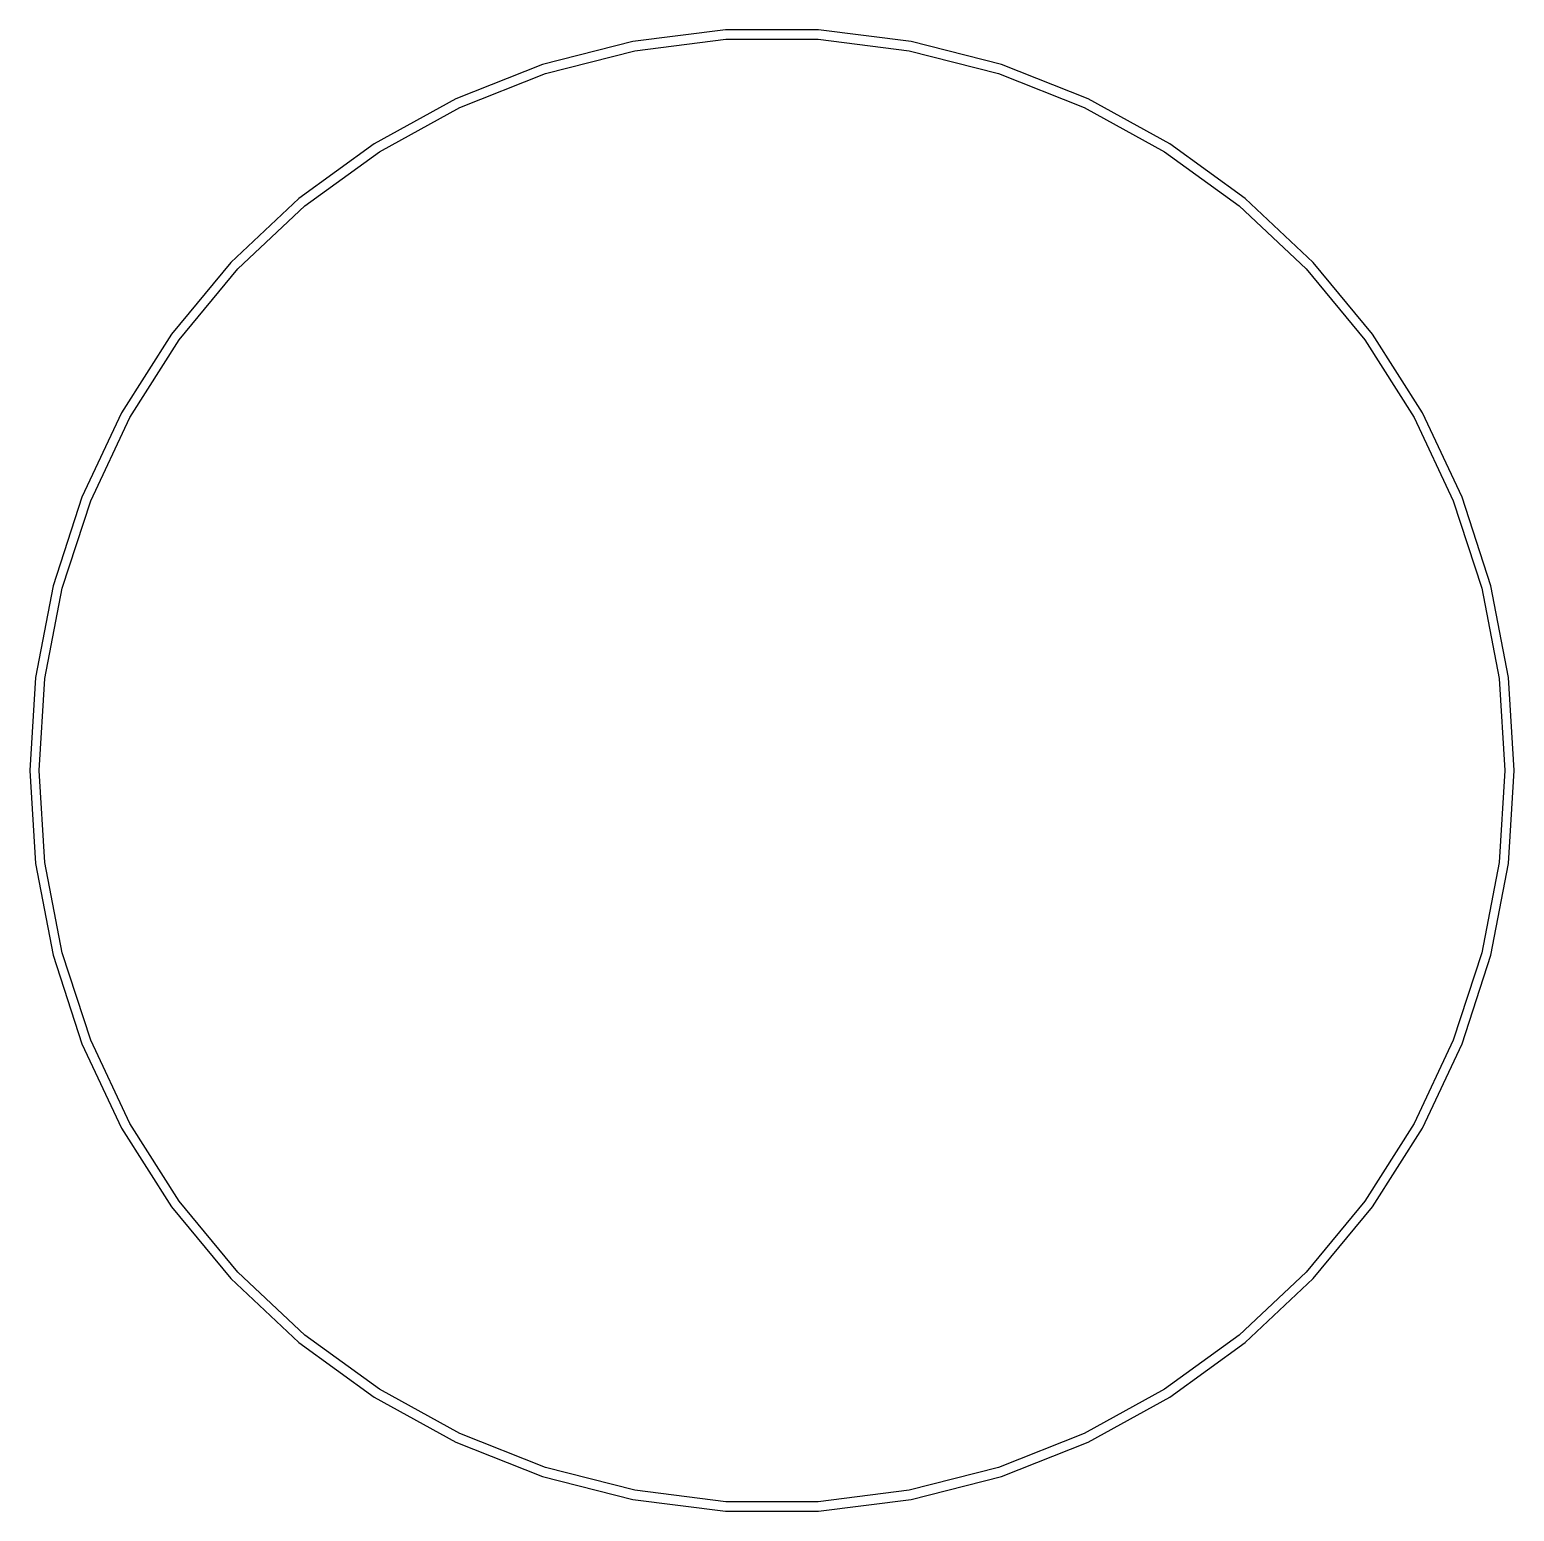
# Model space of a CAD drawing. Header units: metres. Extents: x -84 to 84, y -84 to 84.
import ezdxf

# ---------------------------------------------------------------- set-up
doc = ezdxf.new("R2010")
doc.units = ezdxf.units.M

msp = doc.modelspace()

# ---------------------------------------------------------------- linework, layer by layer
for p, q in [((-15.7775, 82.7086), (-26.0192, 80.0789)), ((-5.28696, 84.0338), (-15.7775, 82.7086)), ((-15.5751, 81.6477), (-5.21915, 82.956)), ((5.28696, 84.0338), (-5.28696, 84.0338)), ((-5.21915, 82.956), (5.21915, 82.956)), ((5.21915, 82.956), (15.5751, 81.6477)), ((15.7775, 82.7086), (5.28696, 84.0338)), ((26.0192, 80.0789), (15.7775, 82.7086)), ((-25.6855, 79.0518), (-15.5751, 81.6477)), ((15.5751, 81.6477), (25.6855, 79.0518)), ((-26.0192, 80.0789), (-35.8506, 76.1864)), ((35.8506, 76.1864), (26.0192, 80.0789)), ((-35.3908, 75.2092), (-25.6855, 79.0518)), ((25.6855, 79.0518), (35.3908, 75.2092)), ((-35.8506, 76.1864), (-45.1166, 71.0924)), ((45.1166, 71.0924), (35.8506, 76.1864)), ((-44.5379, 70.1805), (-35.3908, 75.2092)), ((35.3908, 75.2092), (44.5379, 70.1805)), ((-45.1166, 71.0924), (-53.6711, 64.8772)), ((53.6711, 64.8772), (45.1166, 71.0924)), ((-52.9827, 64.0451), (-44.5379, 70.1805)), ((44.5379, 70.1805), (52.9827, 64.0451)), ((-53.6711, 64.8772), (-61.3792, 57.6389)), ((-60.5919, 56.8996), (-52.9827, 64.0451)), ((52.9827, 64.0451), (60.5919, 56.8996)), ((61.3792, 57.6389), (53.6711, 64.8772)), ((-61.3792, 57.6389), (-68.1192, 49.4915)), ((68.1192, 49.4915), (61.3792, 57.6389)), ((-67.2455, 48.8567), (-60.5919, 56.8996)), ((60.5919, 56.8996), (67.2455, 48.8567)), ((-68.1192, 49.4915), (-73.785, 40.5637)), ((-72.8386, 40.0434), (-67.2455, 48.8567)), ((67.2455, 48.8567), (72.8386, 40.0434)), ((73.785, 40.5637), (68.1192, 49.4915)), ((-73.785, 40.5637), (-78.2872, 30.9961)), ((78.2872, 30.9961), (73.785, 40.5637)), ((-77.283, 30.5985), (-72.8386, 40.0434)), ((72.8386, 40.0434), (77.283, 30.5985)), ((-78.2872, 30.9961), (-81.5547, 20.9397)), ((-80.5086, 20.6711), (-77.283, 30.5985)), ((77.283, 30.5985), (80.5086, 20.6711)), ((81.5547, 20.9397), (78.2872, 30.9961)), ((-81.5547, 20.9397), (-83.5361, 10.5531)), ((-82.4646, 10.4177), (-80.5086, 20.6711)), ((80.5086, 20.6711), (82.4646, 10.4177)), ((83.5361, 10.5531), (81.5547, 20.9397)), ((-83.5361, 10.5531), (-84.2, 0)), ((-83.12, 0), (-82.4646, 10.4177)), ((82.4646, 10.4177), (83.12, 0)), ((84.2, 0), (83.5361, 10.5531)), ((-84.2, 0), (-83.5361, -10.5531)), ((-82.4646, -10.4177), (-83.12, 0)), ((83.12, 0), (82.4646, -10.4177)), ((83.5361, -10.5531), (84.2, 0)), ((-83.5361, -10.5531), (-81.5547, -20.9397)), ((-80.5086, -20.6711), (-82.4646, -10.4177)), ((82.4646, -10.4177), (80.5086, -20.6711)), ((81.5547, -20.9397), (83.5361, -10.5531)), ((-81.5547, -20.9397), (-78.2872, -30.9961)), ((-77.283, -30.5985), (-80.5086, -20.6711)), ((80.5086, -20.6711), (77.283, -30.5985)), ((78.2872, -30.9961), (81.5547, -20.9397)), ((-78.2872, -30.9961), (-73.785, -40.5637)), ((-72.8386, -40.0434), (-77.283, -30.5985)), ((77.283, -30.5985), (72.8386, -40.0434)), ((73.785, -40.5637), (78.2872, -30.9961)), ((-67.2455, -48.8567), (-72.8386, -40.0434)), ((72.8386, -40.0434), (67.2455, -48.8567)), ((-73.785, -40.5637), (-68.1192, -49.4915)), ((68.1192, -49.4915), (73.785, -40.5637)), ((-68.1192, -49.4915), (-61.3792, -57.6389)), ((-60.5919, -56.8996), (-67.2455, -48.8567)), ((67.2455, -48.8567), (60.5919, -56.8996)), ((61.3792, -57.6389), (68.1192, -49.4915)), ((-52.9827, -64.0451), (-60.5919, -56.8996)), ((60.5919, -56.8996), (52.9827, -64.0451)), ((-61.3792, -57.6389), (-53.6711, -64.8772)), ((53.6711, -64.8772), (61.3792, -57.6389)), ((-53.6711, -64.8772), (-45.1166, -71.0924)), ((-44.5379, -70.1805), (-52.9827, -64.0451)), ((52.9827, -64.0451), (44.5379, -70.1805)), ((45.1166, -71.0924), (53.6711, -64.8772)), ((-35.3908, -75.2092), (-44.5379, -70.1805)), ((44.5379, -70.1805), (35.3908, -75.2092)), ((-45.1166, -71.0924), (-35.8506, -76.1864)), ((35.8506, -76.1864), (45.1166, -71.0924)), ((-25.6855, -79.0518), (-35.3908, -75.2092)), ((35.3908, -75.2092), (25.6855, -79.0518)), ((-35.8506, -76.1864), (-26.0192, -80.0789)), ((26.0192, -80.0789), (35.8506, -76.1864)), ((-15.5751, -81.6477), (-25.6855, -79.0518)), ((25.6855, -79.0518), (15.5751, -81.6477)), ((-26.0192, -80.0789), (-15.7775, -82.7086)), ((15.7775, -82.7086), (26.0192, -80.0789)), ((-5.21915, -82.956), (-15.5751, -81.6477)), ((15.5751, -81.6477), (5.21915, -82.956)), ((-15.7775, -82.7086), (-5.28696, -84.0338)), ((-5.28696, -84.0338), (5.28696, -84.0338)), ((5.21915, -82.956), (-5.21915, -82.956)), ((5.28696, -84.0338), (15.7775, -82.7086))]:
    msp.add_line(p, q)

doc.saveas('drawing.dxf')
